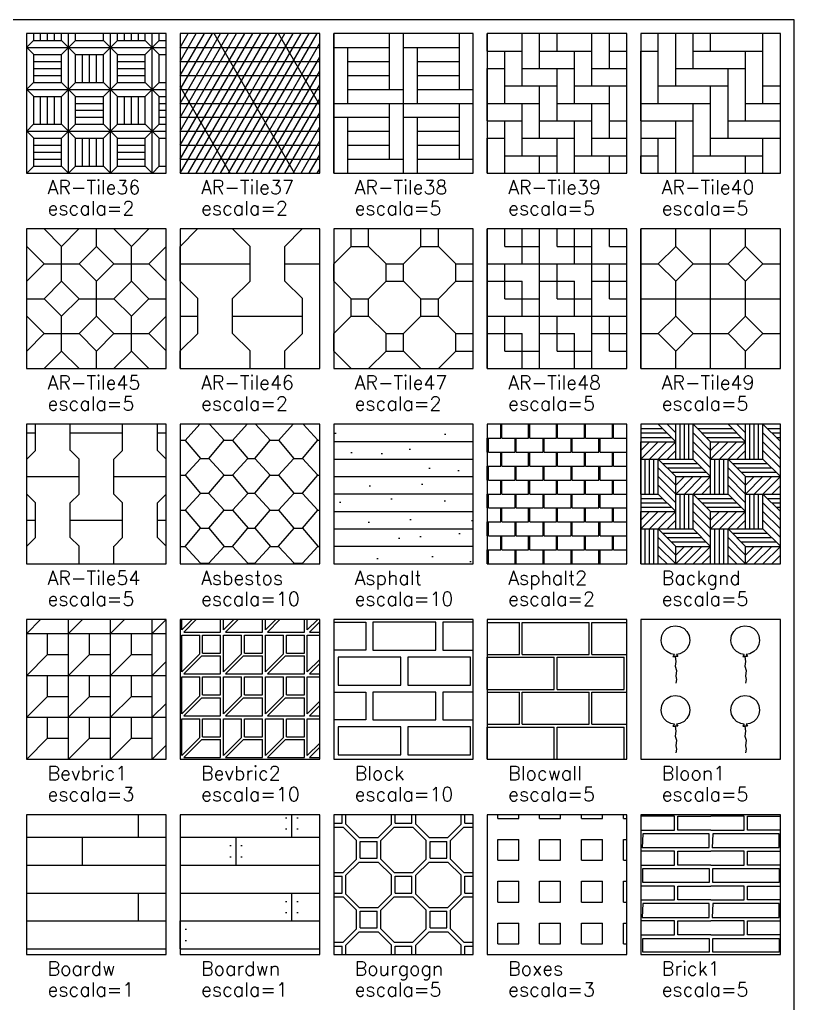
# Model space of a CAD drawing. Header units: inches. Extents: x -1 to 462, y -162 to 137.
# Drawn here: x 164.5 to 220, y 66.5 to 137 of the extents above; entities that cross this region are included whole.
import ezdxf

# ---------------------------------------------------------------- set-up
doc = ezdxf.new("R2010")
doc.units = ezdxf.units.IN
doc.header["$MEASUREMENT"] = 0
doc.layers.add('FORMATO', color=7, linetype='Continuous', plot=False)
for name, color, linetype in [('HATCH', 7, 'Continuous'), ('RECTANGLE', 7, 'Continuous'), ('TEXT', 5, 'Continuous')]:
    doc.layers.add(name, color=color, linetype=linetype)
doc.styles.add('nr', font='simplex.shx')

msp = doc.modelspace()

# ---------------------------------------------------------------- hatches: boundary and pattern name
at = {"layer": 'HATCH'}
h = msp.add_hatch(dxfattribs=at)
h.set_pattern_fill('AR-TILE36', color=256, scale=2, style=0, pattern_type=2)
h.set_pattern_definition([(0, (165, 126), (0, 3), []), (90, (165, 126), (-3, 2e-16), []), (0, (165.5, 126.5), (0, 3), [2, -1]), (0, (165.5, 128.5), (0, 3), [2, -1]), (90, (165.5, 126.5), (-3, 2e-16), [2, -1]), (90, (167.5, 126.5), (-3, 2e-16), [2, -1]), (45, (165, 126), (-0.00085, 2.99915), [0.7071, -3.5355]), (45, (167.5, 128.5), (2e-16, 3), [0.7071, -3.5355]), (135, (168, 126), (-3, 2e-16), [0.7071, -3.5355]), (135, (165.5, 128.5), (-3, 2e-16), [0.7071, -3.5355]), (0, (165.5, 127), (3, 3), [2, -4]), (0, (165.5, 127.5), (3, 3), [2, -4]), (0, (165.5, 128), (3, 3), [2, -4]), (90, (169, 126.5), (-3, 3), [2, -4]), (90, (169.5, 126.5), (-3, 3), [2, -4]), (90, (170, 126.5), (-3, 3), [2, -4])])
h.paths.add_polyline_path([(165, 126), (175, 126), (175, 136), (165, 136)])
h = msp.add_hatch(dxfattribs=at)
h.set_pattern_fill('AR-TILE37', color=256, scale=2, style=0, pattern_type=2)
h.set_pattern_definition([(60, (176, 126), (-0.433013, 0.25), []), (0, (176, 127), (3, 1), []), (300, (179, 127), (3.4641, 2), [])])
h.paths.add_polyline_path([(176, 126), (186, 126), (186, 136), (176, 136)])
h = msp.add_hatch(dxfattribs=at)
h.set_pattern_fill('AR-TILE38', color=256, scale=5, style=0, pattern_type=2)
h.set_pattern_definition([(0, (187, 126), (0, 5), []), (90, (187, 126), (-5, 3e-16), []), (0, (187, 127), (0, 5), [-1, 4]), (0, (187, 130), (0, 5), [4, -1]), (90, (188, 126), (-5, 3e-16), [4, -1]), (90, (191, 126), (-5, 3e-16), [-1, 4]), (0, (188, 128), (0, 5), [3, -2]), (0, (188, 129), (0, 5), [3, -2])])
h.paths.add_polyline_path([(187, 126), (197, 126), (197, 136), (187, 136)])
h = msp.add_hatch(dxfattribs=at)
h.set_pattern_fill('AR-TILE39', color=256, scale=5, style=0, pattern_type=2)
h.set_pattern_definition([(0, (198, 131), (1.25, 1.25), [3.75, -1.25]), (90, (198, 129.75), (-2.5, 2.5), [3.75, -1.25]), (90, (199.25, 126), (-2.5, 2.5), [3.75, -1.25])])
h.paths.add_polyline_path([(198, 126), (208, 126), (208, 136), (198, 136)])
h = msp.add_hatch(dxfattribs=at)
h.set_pattern_fill('AR-TILE40', color=256, scale=5, style=0, pattern_type=2)
h.set_pattern_definition([(0, (209, 131), (1.25, 1.25), [5, -2.5]), (90, (211.5, 124.75), (-2.5, 5), [5, -2.5]), (90, (210.25, 123.5), (-2.5, 5), [5, -2.5])])
h.paths.add_polyline_path([(209, 126), (219, 126), (219, 136), (209, 136)])
h = msp.add_hatch(dxfattribs=at)
h.set_pattern_fill('AR-TILE45', color=256, scale=5, style=0, pattern_type=2)
h.set_pattern_definition([(0, (168.75, 112), (0, 5), [2.5, -2.5]), (0, (166.25, 114.5), (0, 5), [2.5, -2.5]), (90, (165, 115.75), (-5, 3e-16), [2.5, -2.5]), (90, (167.5, 113.25), (-5, 3e-16), [2.5, -2.5]), (45, (166.25, 112), (3e-16, 4.99995), [1.76775, -1.76775]), (45, (165, 113.25), (3e-16, 4.99995), [1.76775, -1.76775]), (135, (168.75, 112), (-5, 6e-16), [1.76775, -1.76775]), (135, (170, 113.25), (-5, 6e-16), [1.76775, -1.76775])])
h.paths.add_polyline_path([(165, 112), (175, 112), (175, 122), (165, 122)])
h = msp.add_hatch(dxfattribs=at)
h.set_pattern_fill('AR-TILE46', color=256, scale=5, style=0, pattern_type=2)
h.set_pattern_definition([(0, (176, 112), (3.75, 3.75), [5, -2.5]), (45, (176, 113.25), (6e-16, 7.5), [1.7677, -3.5355]), (135, (181, 113.25), (-7.5, 6e-16), [1.7677, -3.5355]), (90, (176, 118.25), (-7.5, 5e-16), [2.5, -5]), (90, (177.25, 114.5), (-7.5, 5e-16), [2.5, -5]), (90, (179.75, 114.5), (-7.5, 5e-16), [2.5, -5]), (90, (181, 118.25), (-7.5, 5e-16), [2.5, -5])])
h.paths.add_polyline_path([(176, 112), (186, 112), (186, 122), (176, 122)])
h = msp.add_hatch(dxfattribs=at)
h.set_pattern_fill('AR-TILE47', color=256, scale=5, style=0, pattern_type=2)
h.set_pattern_definition([(0, (188.25, 112), (2.5, 2.5), [1.25, -3.75]), (0, (188.25, 115.75), (2.5, 2.5), [1.25, -3.75]), (45, (189.5, 112), (-2.5, 2.5), [1.76775, -1.76775]), (90, (187, 113.25), (-2.5, 2.5), [1.25, -3.75]), (90, (190.75, 113.25), (-2.5, 2.5), [1.25, -3.75]), (135, (193.25, 112), (-2.5, -2.5), [1.76775, -1.76775])])
h.paths.add_polyline_path([(187, 112), (197, 112), (197, 122), (187, 122)])
h = msp.add_hatch(dxfattribs=at)
h.set_pattern_fill('AR-TILE48', color=256, scale=5, style=0, pattern_type=2)
h.set_pattern_definition([(0, (198, 112), (0, 3.75), []), (0, (199.25, 113.25), (0, 3.75), [2.5, -1.25]), (0, (198, 114.5), (0, 3.75), [2.5, -1.25]), (90, (198, 112), (-3.75, 2e-16), []), (90, (199.25, 113.25), (-3.75, 2e-16), [2.5, -1.25]), (90, (200.5, 112), (-3.75, 2e-16), [2.5, -1.25])])
h.paths.add_polyline_path([(198, 112), (208, 112), (208, 122), (198, 122)])
h = msp.add_hatch(dxfattribs=at)
h.set_pattern_fill('AR-TILE49', color=256, scale=5, style=0, pattern_type=2)
h.set_pattern_definition([(0, (209, 112), (0, 5), []), (0, (212.75, 114.5), (0, 5), [2.5, -2.5]), (45, (211.5, 113.25), (3e-16, 5), [1.7677, -5.3033]), (45, (210.25, 114.5), (3e-16, 5), [1.7677, -5.3033]), (90, (209, 112), (-5, 3e-16), []), (90, (211.5, 115.75), (-5, 3e-16), [2.5, -2.5]), (135, (211.5, 113.25), (-5, 6e-16), [1.7677, -5.3033]), (135, (212.75, 114.5), (-5, 6e-16), [1.7677, -5.3033])])
h.paths.add_polyline_path([(209, 112), (219, 112), (219, 122), (209, 122)])
h = msp.add_hatch(dxfattribs=at)
h.set_pattern_fill('AR-TILE54', color=256, scale=5, style=0, pattern_type=2)
h.set_pattern_definition([(0, (165, 98), (3.125, 3.125), [3.75, -2.5]), (45, (165, 99.25), (-3.125, 3.125), [0.8834, -3.5355]), (90, (165, 103), (-6.25, 4e-16), [2.5, -3.75]), (90, (168.75, 103), (-6.25, 4e-16), [2.5, -3.75]), (90, (165.625, 99.875), (-6.25, 4e-16), [2.5, -3.75]), (90, (168.125, 99.875), (-6.25, 4e-16), [2.5, -3.75]), (135, (168.75, 99.25), (-3.125, -3.125), [0.8834, -3.5355])])
h.paths.add_polyline_path([(165, 98), (175, 98), (175, 108), (165, 108)])
h = msp.add_hatch(dxfattribs=at)
h.set_pattern_fill('ASBESTOS', color=256, scale=10, style=0, pattern_type=2)
h.set_pattern_definition([(310.2364, (143, 254.3), (60.0000479, -69.999953), [1.70294, -168.59093]), (0, (144.1, 253), (10, 10), [0.6, -9.4]), (49.7636, (144.7, 253), (-60.0000479, -69.999953), [1.70294, -168.59093]), (0, (145.8, 254.3), (10, 10), [0.5, -9.5]), (310.2364, (146.3, 254.3), (60.0000479, -69.999953), [1.70294, -168.59093]), (0, (147.4, 253), (10, 10), [0.6, -9.4]), (49.7636, (148, 253), (-60.0000479, -69.999953), [1.70294, -168.59093]), (0, (149.1, 254.3), (10, 10), [0.6, -9.4]), (310.2364, (149.7, 254.3), (60.0000479, -69.999953), [1.70294, -168.59093]), (0, (150.8, 253), (10, 10), [0.5, -9.5]), (49.7636, (151.3, 253), (-60.0000479, -69.999953), [1.70294, -168.59093]), (0, (152.4, 254.3), (10, 10), [0.6, -9.4]), (47.4896, (143, 254.3), (99.9999072, 110.0000867), [1.62788, -161.16032]), (312.5104, (151.3, 255.5), (-99.9999072, 110.0000867), [1.62788, -161.16032]), (47.4896, (149.7, 254.3), (99.9999072, 110.0000867), [1.62788, -161.16032]), (312.5104, (148, 255.5), (-99.9999072, 110.0000867), [1.62788, -161.16032]), (47.4896, (146.3, 254.3), (99.9999072, 110.0000867), [1.62788, -161.16032]), (312.5104, (144.7, 255.5), (-99.9999072, 110.0000867), [1.62788, -161.16032]), (312.5104, (144.7, 258), (-99.9999072, 110.0000867), [1.62788, -161.16032]), (47.4896, (146.3, 256.8), (99.9999072, 110.0000867), [1.62788, -161.16032]), (312.5104, (148, 258), (-99.9999072, 110.0000867), [1.62788, -161.16032]), (47.4896, (149.7, 256.8), (99.9999072, 110.0000867), [1.62788, -161.16032]), (312.5104, (151.3, 258), (-99.9999072, 110.0000867), [1.62788, -161.16032]), (47.4896, (143, 256.8), (99.9999072, 110.0000867), [1.62788, -161.16032]), (0, (152.4, 256.8), (10, 10), [0.6, -9.4]), (49.7636, (151.3, 255.5), (-60.0000479, -69.999953), [1.70294, -168.59093]), (0, (150.8, 255.5), (10, 10), [0.5, -9.5]), (310.2364, (149.7, 256.8), (60.0000479, -69.999953), [1.70294, -168.59093]), (0, (149.1, 256.8), (10, 10), [0.6, -9.4]), (49.7636, (148, 255.5), (-60.0000479, -69.999953), [1.70294, -168.59093]), (0, (147.4, 255.5), (10, 10), [0.6, -9.4]), (310.2364, (146.3, 256.8), (60.0000479, -69.999953), [1.70294, -168.59093]), (0, (145.8, 256.8), (10, 10), [0.5, -9.5]), (49.7636, (144.7, 255.5), (-60.0000479, -69.999953), [1.70294, -168.59093]), (0, (144.1, 255.5), (10, 10), [0.6, -9.4]), (310.2364, (143, 256.8), (60.0000479, -69.999953), [1.70294, -168.59093]), (310.2364, (144.7, 260.5), (60.0000479, -69.999953), [1.70294, -168.59093]), (49.7636, (146.3, 259.2), (-60.0000479, -69.999953), [1.70294, -168.59093]), (310.2364, (148, 260.5), (60.0000479, -69.999953), [1.70294, -168.59093]), (49.7636, (149.7, 259.2), (-60.0000479, -69.999953), [1.70294, -168.59093]), (310.2364, (151.3, 260.5), (60.0000479, -69.999953), [1.70294, -168.59093]), (49.7636, (143, 259.2), (-60.0000479, -69.999953), [1.70294, -168.59093]), (0, (152.4, 259.2), (10, 10), [0.6, -9.4]), (47.4896, (151.3, 258), (99.9999072, 110.0000867), [1.62788, -161.16032]), (0, (150.8, 258), (10, 10), [0.5, -9.5]), (312.5104, (149.7, 259.2), (-99.9999072, 110.0000867), [1.62788, -161.16032]), (0, (149.1, 259.2), (10, 10), [0.6, -9.4]), (47.4896, (148, 258), (99.9999072, 110.0000867), [1.62788, -161.16032]), (0, (147.4, 258), (10, 10), [0.6, -9.4]), (312.5104, (146.3, 259.2), (-99.9999072, 110.0000867), [1.62788, -161.16032]), (0, (145.8, 259.2), (10, 10), [0.5, -9.5]), (47.4896, (144.7, 258), (99.9999072, 110.0000867), [1.62788, -161.16032]), (0, (144.1, 258), (10, 10), [0.6, -9.4]), (312.5104, (143, 259.2), (-99.9999072, 110.0000867), [1.62788, -161.16032]), (312.5104, (144.7, 263), (-99.9999072, 110.0000867), [1.62788, -161.16032]), (47.4896, (146.3, 261.8), (99.9999072, 110.0000867), [1.62788, -161.16032]), (312.5104, (148, 263), (-99.9999072, 110.0000867), [1.62788, -161.16032]), (47.4896, (149.7, 261.8), (99.9999072, 110.0000867), [1.62788, -161.16032]), (312.5104, (151.3, 263), (-99.9999072, 110.0000867), [1.62788, -161.16032]), (0, (144.1, 263), (10, 10), [0.6, -9.4]), (0, (147.4, 263), (10, 10), [0.6, -9.4]), (0, (150.8, 263), (10, 10), [0.5, -9.5]), (47.4896, (143, 261.8), (99.9999072, 110.0000867), [1.62788, -161.16032]), (0, (152.4, 261.8), (10, 10), [0.6, -9.4]), (49.7636, (151.3, 260.5), (-60.0000479, -69.999953), [1.70294, -168.59093]), (0, (150.8, 260.5), (10, 10), [0.5, -9.5]), (310.2364, (149.7, 261.8), (60.0000479, -69.999953), [1.70294, -168.59093]), (0, (149.1, 261.8), (10, 10), [0.6, -9.4]), (49.7636, (148, 260.5), (-60.0000479, -69.999953), [1.70294, -168.59093]), (0, (147.4, 260.5), (10, 10), [0.6, -9.4]), (310.2364, (146.3, 261.8), (60.0000479, -69.999953), [1.70294, -168.59093]), (0, (145.8, 261.8), (10, 10), [0.5, -9.5]), (49.7636, (144.7, 260.5), (-60.0000479, -69.999953), [1.70294, -168.59093]), (0, (144.1, 260.5), (10, 10), [0.6, -9.4]), (310.2364, (143, 261.8), (60.0000479, -69.999953), [1.70294, -168.59093])])
h.paths.add_polyline_path([(176, 98), (186, 98), (186, 108), (176, 108)])
h = msp.add_hatch(dxfattribs=at)
h.set_pattern_fill('ASPHALT', color=256, scale=10, style=0, pattern_type=2)
h.set_pattern_definition([(0, (191.684, 99.83), (0, 10), [0, -10]), (0, (182.486, 101.179), (0, 10), [0, -10]), (0, (182.436, 96.206), (0, 10), [0, -10]), (0, (188.26, 95.981), (0, 10), [0, -10]), (0, (190.434, 95.906), (0, 10), [0, -10]), (0, (187.46, 102.404), (0, 10), [0, -10]), (0, (191.134, 102.654), (0, 10), [0, -10]), (0, (186.01, 100.155), (0, 10), [0, -10]), (0, (186.785, 98.155), (0, 10), [0, -10]), (0, (184.986, 97.281), (0, 10), [0, -10]), (0, (184.061, 98.53), (0, 10), [0, -10]), (0, (190.134, 98.38), (0, 10), [0, -10]), (0, (186.91, 101.104), (0, 10), [0, -10]), (0, (184.961, 102.504), (0, 10), [0, -10]), (0, (189.509, 100.979), (0, 10), [0, -10]), (0, (183.211, 99.955), (0, 10), [0, -10]), (0, (187.11, 97.356), (0, 10), [0, -10]), (0, (189.584, 93.582), (0, 10), [0, -10]), (0, (183.336, 93.707), (0, 10), [0, -10]), (0, (185.935, 94.681), (0, 10), [0, -10]), (0, (183.861, 94.856), (0, 10), [0, -10]), (0, (182, 103), (0, 10), [10, 0]), (0, (182, 101.75), (0, 10), [10, 0]), (0, (182, 100.5), (0, 10), [10, 0]), (0, (182, 99.25), (0, 10), [10, 0]), (0, (182, 98), (0, 10), [10, 0]), (0, (182, 96.75), (0, 10), [10, 0]), (0, (182, 95.5), (0, 10), [10, 0]), (0, (182, 94.25), (0, 10), [10, 0])])
h.paths.add_polyline_path([(187, 98), (197, 98), (197, 108), (187, 108)])
h = msp.add_hatch(dxfattribs=at)
h.set_pattern_fill('ASPHALT2', color=256, scale=2, style=0, pattern_type=2)
h.set_pattern_definition([(90, (198, 98), (-2, 2), [1, -1]), (90, (198.08, 98), (-2, 2), [1, -1]), (0, (198, 99), (2, 2), [0.96, -1.04]), (0, (199.04, 99), (2, 2), [0.96, -1.04]), (90, (198.96, 99), (-2, 2), [1, -1]), (90, (199.04, 99), (-2, 2), [1, -1]), (0, (198.08, 98), (2, 2), [1.92, -0.08])])
h.paths.add_polyline_path([(198, 98), (208, 98), (208, 108), (198, 108)])
h = msp.add_hatch(dxfattribs=at)
h.set_pattern_fill('BACKGND', color=256, scale=5, style=0)
h.set_pattern_definition([(0, (211.5, 99.25), (2.5, 2.5), [2.5, -2.5]), (0, (211.1875, 99.5625), (2.5, 2.5), [2.5, -2.5]), (0, (210.875, 99.875), (2.5, 2.5), [2.5, -2.5]), (0, (210.5625, 100.1875), (2.5, 2.5), [2.5, -2.5]), (0, (209, 100.5), (2.5, 2.5), [3.75, -1.25]), (90, (209, 98), (-2.5, 2.5), [3.75, -1.25]), (90, (209.3125, 98), (-2.5, 2.5), [2.5, -2.5]), (90, (209.625, 98), (-2.5, 2.5), [2.5, -2.5]), (90, (209.9375, 98), (-2.5, 2.5), [2.5, -2.5]), (90, (210.25, 98), (-2.5, 2.5), [2.5, -2.5]), (225, (212.125, 99.25), (-6e-16, -5), [0.8839, -2.65, 0.8839, -2.6533]), (225, (212.75, 99.25), (-6e-16, -5), [1.76775, -1.76775, 1.76775, -1.7678]), (225, (213.375, 99.25), (-6e-16, -5), [1.76775, -1.76775, 1.76775, -1.7678]), (225, (214, 99.25), (-6e-16, -5), [1.76775, -1.76775, 1.76775, -1.7678]), (225, (214, 98.625), (-6e-16, -5), [0.8839, -2.65, 0.8839, -2.6533]), (315, (210.25, 98), (5, -1e-15), [1.76775, -1.76775, 1.76775, -1.7678]), (315, (210.25, 98.625), (5, -1e-15), [1.76775, -1.76775, 1.76775, -1.7678]), (315, (210.25, 99.25), (5, -1e-15), [1.76775, -1.76775, 1.76775, -1.7678]), (315, (210.25, 99.875), (5, -1e-15), [1.76775, -1.76775, 1.76775, -1.7678]), (315, (210.25, 100.5), (5, -1e-15), [1.76775, -1.76775, 1.76775, -1.7678])])
h.paths.add_polyline_path([(209, 98), (219, 98), (219, 108), (209, 108)])
h = msp.add_hatch(dxfattribs=at)
h.set_pattern_fill('BEVBRIC1', color=256, scale=3, style=0, pattern_type=2)
h.set_pattern_definition([(0, (165, 84), (3, 3), [3]), (90, (165, 84), (-3, 3), [3]), (0, (166.5, 85.5), (3, 3), [1.5, -1.5]), (90, (166.5, 85.5), (-3, 3), [1.5, -1.5]), (45, (165, 84), (3e-16, 3), [2.1213, -2.1213])])
h.paths.add_polyline_path([(165, 84), (175, 84), (175, 94), (165, 94)])
h = msp.add_hatch(dxfattribs=at)
h.set_pattern_fill('BEVBRIC2', color=256, scale=3, style=0, pattern_type=2)
h.set_pattern_definition([(0, (176.255, 84.105), (3, 3), [2.64, -0.36]), (0, (177.545, 85.395), (3, 3), [1.35, -1.65]), (0, (177.605, 85.605), (3, 3), [1.29, -1.71]), (0, (176.105, 86.895), (3, 3), [1.29, -0.21, 1.29, -0.21]), (90, (176.105, 84.255), (-3, 3), [2.64, -0.36]), (90, (177.395, 85.545), (-3, 3), [1.35, -1.65]), (90, (177.605, 85.605), (-3, 3), [1.29, -1.71]), (90, (178.895, 84.105), (-3, 3), [1.29, -0.21, 1.29, -0.21]), (45, (177.545, 85.395), (3e-16, 3), [-2.4183, 1.82434]), (45, (177.395, 85.545), (3e-16, 3), [-2.4183, 1.82434])])
h.paths.add_polyline_path([(176, 84), (186, 84), (186, 94), (176, 94)])
h = msp.add_hatch(dxfattribs=at)
h.set_pattern_fill('BLOCK', color=256, scale=10, style=0, pattern_type=2)
h.set_pattern_definition([(0, (187.3, 84.3), (10, 10), [4.5, -5.5]), (90, (191.8, 84.3), (-10, 10), [2, -8]), (180, (191.8, 86.3), (-10, -10), [4.5, -5.5]), (270, (187.3, 86.3), (10, -10), [2, -8]), (270, (187.3, 91.3), (10, -10), [2, -8]), (180, (191.8, 91.3), (-10, -10), [4.5, -5.5]), (90, (191.8, 89.3), (-10, 10), [2, -8]), (0, (187.3, 89.3), (10, 10), [4.5, -5.5]), (270, (192.3, 86.3), (10, -10), [2, -8]), (180, (196.8, 86.3), (-10, -10), [4.5, -5.5]), (90, (196.8, 84.3), (-10, 10), [2, -8]), (0, (192.3, 84.3), (10, 10), [4.5, -5.5]), (270, (192.3, 91.3), (10, -10), [2, -8]), (180, (196.8, 91.3), (-10, -10), [4.5, -5.5]), (90, (196.8, 89.3), (-10, 10), [2, -8]), (0, (192.3, 89.3), (10, 10), [4.5, -5.5]), (0, (189.8, 91.8), (10, 10), [4.5, -5.5]), (90, (194.3, 91.8), (-10, 10), [2, -8]), (180, (194.3, 93.8), (-10, -10), [4.5, -5.5]), (270, (189.8, 93.8), (10, -10), [2, -8]), (0, (187, 93.8), (10, 10), [2.3, -7.7]), (270, (189.3, 93.8), (10, -10), [2, -8]), (180, (189.3, 91.8), (-10, -10), [2.3, -7.7]), (180, (197, 93.8), (-10, -10), [2.2, -7.8]), (270, (194.8, 93.8), (10, -10), [2, -8]), (0, (194.8, 91.8), (10, 10), [2.2, -7.8]), (0, (194.8, 86.8), (10, 10), [2.2, -7.8]), (270, (194.8, 88.8), (10, -10), [2, -8]), (180, (197, 88.8), (-10, -10), [2.2, -7.8]), (180, (189.3, 86.8), (-10, -10), [2.3, -7.7]), (270, (189.3, 88.8), (10, -10), [2, -8]), (0, (187, 88.8), (10, 10), [2.3, -7.7]), (270, (189.8, 88.8), (10, -10), [2, -8]), (180, (194.3, 88.8), (-10, -10), [4.5, -5.5]), (90, (194.3, 86.8), (-10, 10), [2, -8]), (0, (189.8, 86.8), (10, 10), [4.5, -5.5])])
h.paths.add_polyline_path([(187, 84), (197, 84), (197, 94), (187, 94)])
h = msp.add_hatch(dxfattribs=at)
h.set_pattern_fill('BLOCWALL', color=256, scale=5, style=0)
h.set_pattern_definition([(0, (198, 84), (2.5, 2.5), [4.8, -0.2]), (0, (198, 86.3), (2.5, 2.5), [4.8, -0.2]), (90, (198, 84), (-2.5, 2.5), [2.3, -2.7]), (90, (197.8, 84), (-2.5, 2.5), [2.3, -2.7])])
h.paths.add_polyline_path([(198, 84), (208, 84), (208, 94), (198, 94)])
h = msp.add_hatch(dxfattribs=at)
h.set_pattern_fill('BLOON1', color=256, scale=5, style=0, pattern_type=2)
h.set_pattern_definition([(81.87, (210.45, 87.5), (1e-06, 4.999997), [0.35356, -35.0018]), (63.435, (210.5, 87.85), (2e-06, 5), [0.3354, -10.8449]), (45, (210.65, 88.15), (0, 5), [0.2828, -6.7882]), (26.565, (210.85, 88.35), (5, 5), [0.3354, -10.8449]), (9.462, (211.15, 88.5), (25.000004, 4.99999), [0.30414, -30.1097]), (351.87, (211.45, 88.55), (4.999997, -1e-06), [0.35356, -35.0018]), (333.435, (211.8, 88.5), (5, -2e-06), [0.3354, -10.8449]), (315, (212.1, 88.35), (5, -1e-15), [0.2828, -6.7882]), (296.565, (212.3, 88.15), (5, -5), [0.3354, -10.8449]), (278.13, (212.45, 87.85), (4.999997, -30), [0.35356, -35.0018]), (260.538, (212.5, 87.5), (2e-06, -5), [0.30414, -30.1097]), (243.435, (212.45, 87.2), (-2e-06, -5), [0.3354, -10.8449]), (225, (212.3, 86.9), (-6e-16, -5), [0.2828, -6.7882]), (206.565, (212.1, 86.7), (-5, -5), [0.3354, -10.8449]), (191.31, (211.8, 86.55), (-20, -4.99999), [0.25495, -25.24014]), (168.69, (211.4, 86.5), (-5, -2e-06), [0.25495, -25.24014]), (153.435, (211.15, 86.55), (-5, 2e-06), [0.3354, -10.8449]), (135, (210.85, 86.7), (-5, 0), [0.2828, -6.7882]), (116.565, (210.65, 86.9), (-5, 5), [0.3354, -10.8449]), (99.462, (210.5, 87.2), (-4.99999, 25.000004), [0.30414, -30.1097]), (236.31, (211.4, 86.5), (-5, -10), [0.1803, -17.8475]), (0, (211.3, 86.35), (5, 5), [0.05, -4.95]), (0, (211.35, 86.35), (5, 5), [0.1, -4.9]), (303.69, (211.55, 86.5), (5, -5), [0.1803, -17.8475]), (180, (211.65, 86.35), (-5, -5), [0.05, -4.95]), (180, (211.6, 86.35), (-5, -5), [0.15, -4.85]), (278.13, (211.45, 86.35), (4.999997, -30), [0.35356, -35.0018]), (261.87, (211.5, 86), (-1e-06, -4.999997), [0.35356, -35.0018]), (288.435, (211.45, 85.65), (5, -10), [0.3162, -15.4952]), (262.875, (211.55, 85.35), (3e-06, -5), [0.4031, -39.90817]), (281.31, (211.5, 84.95), (4.99999, -20), [0.25495, -25.24014]), (258.69, (211.55, 84.7), (2e-06, -5), [0.25495, -25.24014])])
h.paths.add_polyline_path([(209, 84), (219, 84), (219, 94), (209, 94)])
h = msp.add_hatch(dxfattribs=at)
h.set_pattern_fill('BOARDW', color=256, style=0, pattern_type=2)
h.set_pattern_definition([(0, (165, 70.4), (0, 2), []), (90, (165, 70.4), (-4, 4), [2, -14]), (90, (173, 72.4), (-4, 4), [2, -14])])
h.paths.add_polyline_path([(165, 70), (175, 70), (175, 80), (165, 80)])
h = msp.add_hatch(dxfattribs=at)
h.set_pattern_fill('BOARDWN', color=256, style=0, pattern_type=2)
h.set_pattern_definition([(0, (176, 70.4), (0, 2), []), (90, (176, 70.4), (-4, 4), [2, -14]), (90, (176.4, 71), (-4, 4), [0, -0.8, 0, -15.2]), (90, (191.6, 71), (-4, 4), [0, -0.8, 0, -15.2]), (90, (184, 72.4), (-4, 4), [2, -14]), (90, (183.6, 73), (-4, 4), [0, -0.8, 0, -15.2]), (90, (184.4, 73), (-4, 4), [0, -0.8, 0, -15.2])])
h.paths.add_polyline_path([(176, 70), (186, 70), (186, 80), (176, 80)])
h = msp.add_hatch(dxfattribs=at)
h.set_pattern_fill('BOURGOGN', color=256, scale=5, style=0, pattern_type=2)
h.set_pattern_definition([(0, (188.9, 71.9), (2.5, 2.5), [1.2, -3.8]), (0, (188.9, 73.1), (2.5, 2.5), [1.2, -3.8]), (90, (188.9, 71.9), (-2.5, 2.5), [1.2, -3.8]), (90, (190.1, 71.9), (-2.5, 2.5), [1.2, -3.8]), (0, (188.827, 71.625), (2.5, 2.5), [1.346, -3.654]), (0, (188.827, 73.375), (2.5, 2.5), [1.346, -3.654]), (90, (188.625, 71.827), (-2.5, 2.5), [1.346, -3.654]), (90, (190.375, 71.827), (-2.5, 2.5), [1.346, -3.654]), (45, (190.375, 73.173), (6e-16, 5), [1.34625, -2.1893]), (45, (190.173, 73.375), (6e-16, 5), [1.34625, -2.1893]), (135, (188.625, 73.173), (-5, 6e-16), [1.34625, -2.1893]), (135, (188.827, 73.375), (-5, 6e-16), [1.34625, -2.1893])])
h.paths.add_polyline_path([(187, 70), (197, 70), (197, 80), (187, 80)])
h = msp.add_hatch(dxfattribs=at)
h.set_pattern_fill('BOXES', color=256, scale=3, style=0)
h.set_pattern_definition([(0, (198.75, 70.75), (3, 1.5), [1.5, -1.5]), (90, (198.75, 70.75), (-1.5, 3), [1.5, -1.5])])
h.paths.add_polyline_path([(198, 70), (208, 70), (208, 80), (198, 80)])
h = msp.add_hatch(dxfattribs=at)
h.set_pattern_fill('BRICK1', color=256, scale=5, style=0, pattern_type=2)
h.set_pattern_definition([(90, (209.15, 70.15), (-5, 5), [1, -4]), (0, (209.15, 71.15), (5, 5), [4.75, -0.25]), (270, (213.9, 71.15), (5, -5), [1, -4]), (180, (213.9, 70.15), (-5, -5), [4.75, -0.25]), (0, (209, 71.4), (5, 5), [2.4, -2.6]), (90, (211.4, 71.4), (-5, 5), [1, -4]), (180, (211.4, 72.4), (-5, -5), [2.4, -2.6]), (180, (214, 71.4), (-5, -5), [2.35, -2.65]), (90, (211.65, 71.4), (-5, 5), [1, -4]), (0, (211.65, 72.4), (5, 5), [2.35, -2.65]), (0, (209.1, 72.65), (5, 5), [4.8, -0.2]), (90, (213.9, 72.65), (-5, 5), [1, -4]), (180, (213.9, 73.65), (-5, -5), [4.75, -0.25]), (267.1376, (209.15, 73.65), (4.999993, 95), [1.00125, -99.12368]), (90, (211.65, 73.9), (-5, 5), [1, -4]), (180, (214, 73.9), (-5, -5), [2.35, -2.65]), (90, (211.4, 73.9), (-5, 5), [1, -4]), (0, (209, 73.9), (5, 5), [2.4, -2.6]), (0, (211.65, 74.9), (5, 5), [2.35, -2.65]), (180, (211.4, 74.9), (-5, -5), [2.4, -2.6])])
h.paths.add_polyline_path([(209, 70), (219, 70), (219, 80), (209, 80)])

# ---------------------------------------------------------------- linework, layer by layer
at = {"layer": 'FORMATO'}
msp.add_lwpolyline([(120, -4), (220, -4), (220, 137), (120, 137)], close=True, dxfattribs=at)
at = {"layer": 'RECTANGLE'}
for points in [[(165, 126), (175, 126), (175, 136), (165, 136)], [(176, 126), (186, 126), (186, 136), (176, 136)], [(187, 126), (197, 126), (197, 136), (187, 136)], [(198, 126), (208, 126), (208, 136), (198, 136)], [(209, 126), (219, 126), (219, 136), (209, 136)], [(165, 112), (175, 112), (175, 122), (165, 122)], [(176, 112), (186, 112), (186, 122), (176, 122)], [(187, 112), (197, 112), (197, 122), (187, 122)], [(198, 112), (208, 112), (208, 122), (198, 122)], [(209, 112), (219, 112), (219, 122), (209, 122)], [(165, 98), (175, 98), (175, 108), (165, 108)], [(176, 98), (186, 98), (186, 108), (176, 108)], [(187, 98), (197, 98), (197, 108), (187, 108)], [(198, 98), (208, 98), (208, 108), (198, 108)], [(209, 98), (219, 98), (219, 108), (209, 108)], [(165, 84), (175, 84), (175, 94), (165, 94)], [(176, 84), (186, 84), (186, 94), (176, 94)], [(187, 84), (197, 84), (197, 94), (187, 94)], [(198, 84), (208, 84), (208, 94), (198, 94)], [(209, 84), (219, 84), (219, 94), (209, 94)], [(165, 70), (175, 70), (175, 80), (165, 80)], [(176, 70), (186, 70), (186, 80), (176, 80)], [(187, 70), (197, 70), (197, 80), (187, 80)], [(198, 70), (208, 70), (208, 80), (198, 80)], [(209, 70), (219, 70), (219, 80), (209, 80)]]:
    msp.add_lwpolyline(points, close=True, dxfattribs=at)

# ---------------------------------------------------------------- texts
at = {"layer": 'TEXT', "style": 'nr'}
for s, p in [('AR-Tile36', (166.5, 124.5)), ('AR-Tile37', (177.5, 124.5)), ('AR-Tile38', (188.5, 124.5)), ('AR-Tile39', (199.5, 124.5)), ('AR-Tile40', (210.5, 124.5)), ('escala=2', (166.5, 123)), ('escala=2', (177.5, 123)), ('escala=5', (188.5, 123)), ('escala=5', (199.5, 123)), ('escala=5', (210.5, 123)), ('AR-Tile45', (166.5, 110.5)), ('AR-Tile46', (177.5, 110.5)), ('AR-Tile47', (188.5, 110.5)), ('AR-Tile48', (199.5, 110.5)), ('AR-Tile49', (210.5, 110.5)), ('escala=5', (166.5, 109)), ('escala=2', (177.5, 109)), ('escala=2', (188.5, 109)), ('escala=5', (199.5, 109)), ('escala=5', (210.5, 109)), ('AR-Tile54', (166.5, 96.5)), ('Asbestos', (177.5, 96.5)), ('Asphalt', (188.5, 96.5)), ('Asphalt2', (199.5, 96.5)), ('Backgnd', (210.5, 96.5)), ('escala=5', (166.5, 95)), ('escala=10', (177.5, 95)), ('escala=10', (188.5, 95)), ('escala=2', (199.5, 95)), ('escala=5', (210.5, 95)), ('Bevbric1', (166.5, 82.5)), ('Bevbric2', (177.5, 82.5)), ('Block', (188.5, 82.5)), ('Blocwall', (199.5, 82.5)), ('Bloon1', (210.5, 82.5)), ('escala=3', (166.5, 81)), ('escala=10', (177.5, 81)), ('escala=10', (188.5, 81)), ('escala=5', (199.5, 81)), ('escala=5', (210.5, 81)), ('Boardw', (166.5, 68.5)), ('Boardwn', (177.5, 68.5)), ('Bourgogn', (188.5, 68.5)), ('Boxes', (199.5, 68.5)), ('Brick1', (210.5, 68.5)), ('escala=1', (166.5, 67)), ('escala=1', (177.5, 67)), ('escala=5', (188.5, 67)), ('escala=3', (199.5, 67)), ('escala=5', (210.5, 67))]:
    msp.add_text(s, height=1, dxfattribs=at).set_placement(p)

doc.saveas('drawing.dxf')
